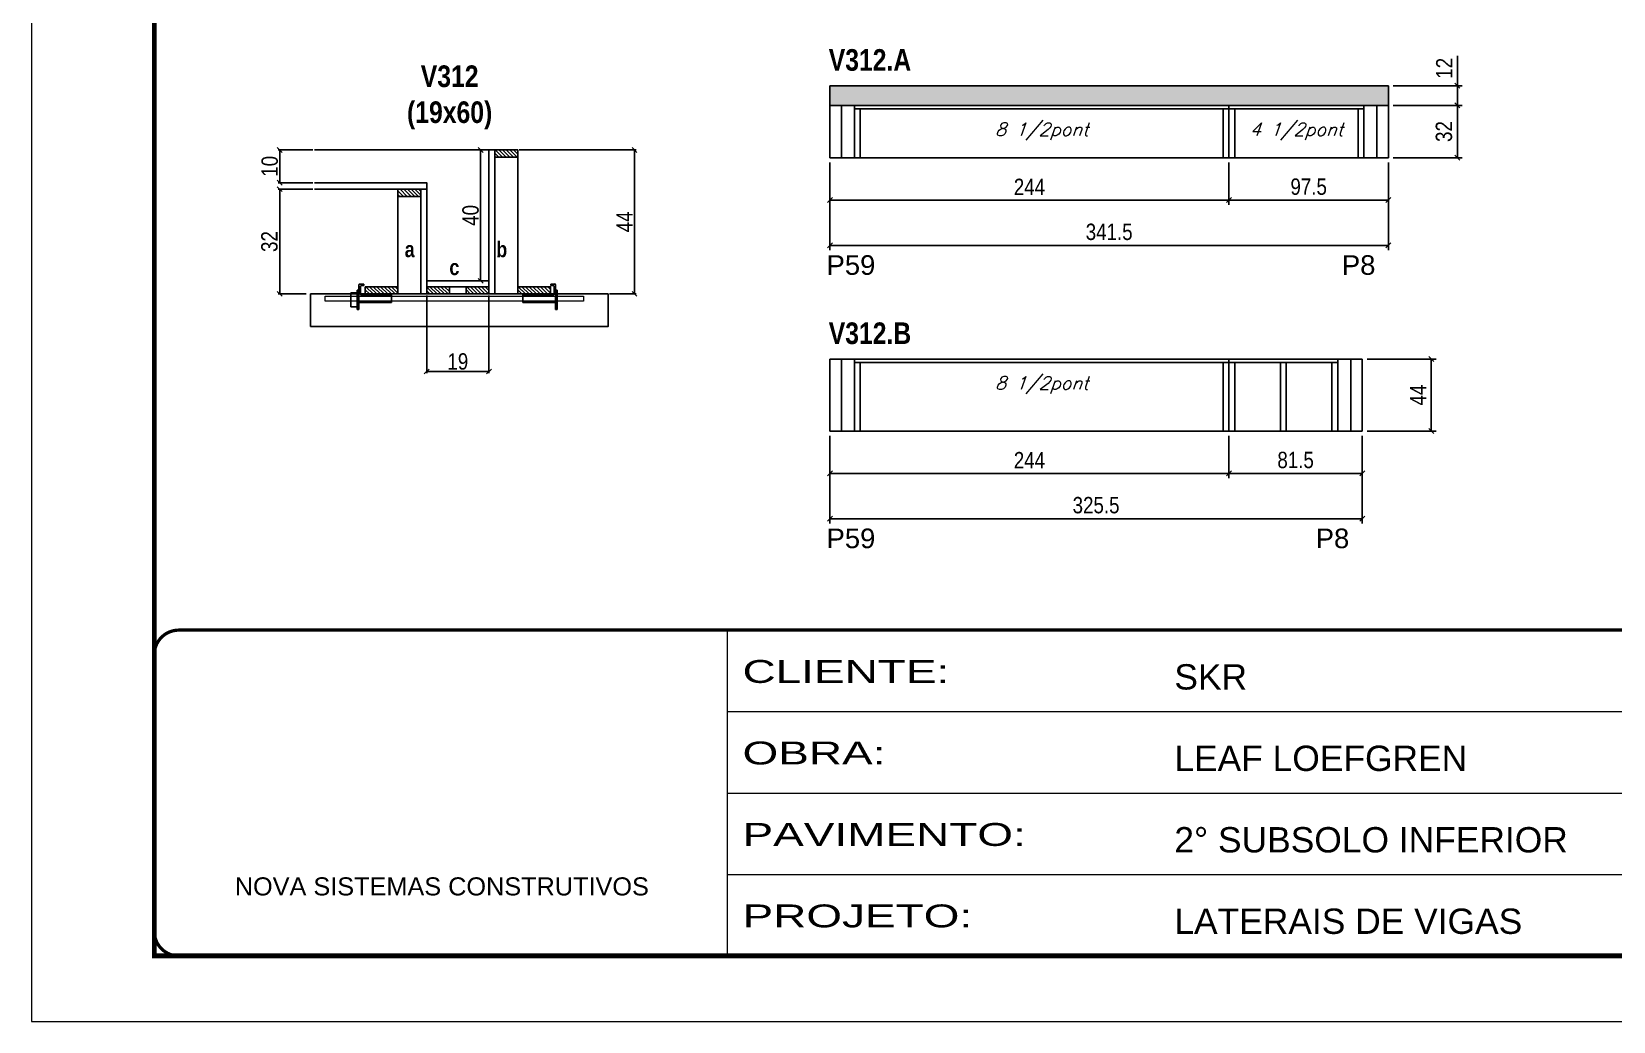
# Model space of a CAD drawing. Extents: x 3309 to 9590, y -2522 to 15424.
# Drawn here: x 4908 to 5875, y 11261 to 11866 of the extents above; entities that cross this region are included whole.
import ezdxf

# ---------------------------------------------------------------- set-up
doc = ezdxf.new("R2010")
doc.units = 0
doc.linetypes.add('CONTINUO', pattern=[0])
doc.linetypes.add('DASHED', pattern=[0.75, 0.5, -0.25])
for name, color, linetype in [('5', 5, 'Continuous'), ('barrote', 251, 'Continuous'), ('COTA', 241, 'Continuous'), ('detalhes', 4, 'Continuous'), ('NOMENCLATURA', 7, 'Continuous'), ('Painéis', 200, 'Continuous'), ('presilha', 1, 'Continuous'), ('SARR_2.2x10', 60, 'Continuous'), ('SARR_2.2x7', 40, 'Continuous'), ('SARR_3.5x7', 81, 'Continuous'), ('texto', 7, 'Continuous')]:
    doc.layers.add(name, color=color, linetype=linetype)
for name, color, linetype, lineweight in [('CONCRETO', 251, 'Continuous', 25), ('Folhas', 255, 'Continuous', 9), ('SARRAFO DE PRESSAO', 251, 'DASHED', 9), ('SCO-___-LAJ', 2, 'Continuous', 0)]:
    doc.layers.add(name, color=color, linetype=linetype, lineweight=lineweight)
doc.styles.add('ARIAL', font='arial.ttf')
doc.styles.add('COTA TECNICA', font='techl___.ttf', dxfattribs={"height": 10})
doc.styles.add('COTA TECNICA 2X', font='techl___.ttf', dxfattribs={"height": 10})
doc.styles.add('Romans', font='romans.shx')
doc.styles.get("Standard").update_dxf_attribs({"font": 'arial.ttf'})
doc.styles.add('TECNICA', font='techb___.ttf', dxfattribs={"height": 10})
doc.styles.add('Tecnologia', font='')
doc.styles.get('Tecnologia').set_extended_font_data('Forgotten Futurist')
doc.dimstyles.new('PAINEL', dxfattribs={"dimtxt": 10, "dimasz": 3, "dimexe": 3, "dimexo": 3, "dimgap": 3, "dimtad": 1, "dimdec": 1, "dimzin": 12, "dimdsep": 46, "dimtxsty": 'COTA TECNICA', "dimblk1": 'OBLIQUE', "dimblk2": 'OBLIQUE', "dimsah": 1, "dimcen": 0.9, "dimclrd": 4, "dimclre": 4, "dimclrt": 240, "dimadec": 1, "dimazin": 3, "dimtfac": 1, "dimtdec": 1, "dimtmove": 0, "dimatfit": 3, "dimfxl": 1, "dimtolj": 1, "dimtzin": 12, "dimarcsym": 0})
doc.dimstyles.new('SECAO', dxfattribs={"dimscale": 0.333333, "dimtxt": 5, "dimasz": 9, "dimexe": 3, "dimexo": 3, "dimgap": 3, "dimtad": 1, "dimdec": 1, "dimlfac": 0.5, "dimzin": 12, "dimdsep": 46, "dimtxsty": 'COTA TECNICA 2X', "dimblk1": 'OBLIQUE', "dimblk2": 'OBLIQUE', "dimsah": 1, "dimcen": 0.9, "dimclrd": 4, "dimclre": 4, "dimclrt": 240, "dimadec": 1, "dimazin": 3, "dimtfac": 1, "dimtdec": 1, "dimtmove": 0, "dimatfit": 3, "dimfxl": 1, "dimtolj": 1, "dimtzin": 12, "dimarcsym": 0})
pattern_1 = [(135, (38384.996, -111806.6184), (-1.122532015, -1.122532015), [])]

# ---------------------------------------------------------------- blocks, each defined once
blk = doc.blocks.new('9999999999')
at = {"color": 30, "linetype": 'CONTINUO'}
for p, q in [((98564.56, 34230.21), (98564.56, 34429.45)), ((98564.56, 34379.64), (99583.98, 34379.64)), ((98564.56, 34329.83), (99487.98, 34329.83)), ((98564.56, 34280.02), (99487.98, 34280.02))]:
    blk.add_line(p, q, dxfattribs=at)
at = {"color": 30, "linetype": 'CONTINUO', "const_width": 2}
blk.add_lwpolyline([(99583.98, 34230.21), (99583.98, 34414.45, 0.414214), (99568.98, 34429.45), (98228.98, 34429.45, 0.414214), (98213.98, 34414.45), (98213.98, 34245.21, 0.414214), (98228.98, 34230.21), (99583.98, 34230.21)], format="xyb", dxfattribs=at)
at = {"layer": 'Folhas'}
blk.add_lwpolyline([(98138.98, 34190.21), (99623.98, 34190.21), (99623.98, 35240.21), (98138.98, 35240.21)], close=True, dxfattribs=at)
at = {"layer": 'Folhas', "color": 30, "const_width": 3}
blk.add_lwpolyline([(98213.98, 34230.21), (99583.98, 34230.21), (99583.98, 35200.21), (98213.98, 35200.21)], close=True, dxfattribs=at)
at = {"color": 7, "linetype": 'Continuous', "ltscale": 5, "style": 'ARIAL'}
for s, height, p in [('SKR', 15.483, (98837.68, 34393.13)), ('LEAF LOEFGREN', 15.4829, (98837.68, 34343.32)), ('2° SUBSOLO INFERIOR', 15.4829, (98837.68, 34293.51)), ('NOVA SISTEMAS CONSTRUTIVOS', 11.0592, (98263.19, 34267.21)), ('LATERAIS DE VIGAS', 15.4829, (98837.68, 34243.7))]:
    blk.add_text(s, height=height, dxfattribs=at).set_placement(p)
at = {"layer": 'Folhas', "color": 7, "style": 'Tecnologia', "width": 1.5}
for s, p in [('CLIENTE:', (98573.65, 34397.17)), ('OBRA:', (98573.65, 34347.31)), ('PAVIMENTO:', (98573.65, 34297.5)), ('PROJETO:', (98573.65, 34247.69))]:
    blk.add_text(s, height=14, dxfattribs=at).set_placement(p)
blk = doc.blocks.new('_Oblique')
at = {"color": 0, "linetype": 'ByBlock', "lineweight": -2}
blk.add_line((-0.5, -0.5), (0.5, 0.5), dxfattribs=at)
blk = doc.blocks.new('*D1248')
at = {"layer": 'COTA', "color": 4, "lineweight": -2, "transparency": 16777216}
for p, q in [((5149.46, 11704.55), (5149.46, 11657.08)), ((5187.46, 11704.55), (5187.46, 11657.08)), ((5187.46, 11658.08), (5149.46, 11658.08))]:
    blk.add_line(p, q, dxfattribs=at)
at = {"layer": 'Defpoints', "color": 0, "transparency": 16777216}
for p in [(5149.46, 11705.55), (5187.46, 11705.55), (5149.46, 11658.08)]:
    blk.add_point(p, dxfattribs=at)
at = {"layer": 'COTA', "color": 4, "lineweight": -2, "transparency": 16777216, "xscale": 3, "yscale": 3, "zscale": 3, "rotation": 180}
blk.add_blockref('_Oblique', (5149.46, 11658.08), dxfattribs=at)
at = {"layer": 'COTA', "color": 4, "lineweight": -2, "transparency": 16777216, "xscale": 3, "yscale": 3, "zscale": 3}
blk.add_blockref('_Oblique', (5187.46, 11658.08), dxfattribs=at)
at = {"layer": 'COTA', "color": 240, "transparency": 16777216, "insert": (5168.46, 11664.17), "char_height": 10, "attachment_point": 5, "style": 'COTA TECNICA 2X'}
blk.add_mtext('\\A1;19', dxfattribs=at)
blk = doc.blocks.new('PRESILHA METÁLICA 1')
at = {"layer": 'presilha'}
for p, q in [((6, 15.5), (7.5, 15.5)), ((6, -2.5), (6, 15.5)), ((7.5, 10.6), (7.5, 19.9)), ((7.5, 15.5), (7.5, -2.5)), ((12, 21), (8.6, 21)), ((9, 11.6), (9, 18.9)), ((12, 19.5), (9.6, 19.5)), ((12, 21), (12, 19.5)), ((0, 13), (6, 13)), ((0, 13), (0, 0)), ((6, 0), (0, 0)), ((6, 13), (6, 0)), ((37.5, 4.1), (7.5, 4.1)), ((37.5, 11), (9.6, 11)), ((37.5, 11), (37.5, 4.1)), ((7.5, -2.5), (6, -2.5))]:
    blk.add_line(p, q, dxfattribs=at)
for centre, radius, start, end in [((8.6, 19.9), 1.14, 90, 180), ((9.6, 18.9), 0.57, 90, 180), ((9.6, 11.6), 0.57, 180, 270)]:
    blk.add_arc(centre, radius, start, end, dxfattribs=at)
blk = doc.blocks.new('PRESILHA METÁLICA 2')
at = {"layer": 'presilha'}
for p, q in [((-5.2, 23.5), (-5.2, 22)), ((-5.2, 23.5), (-1.9, 23.5)), ((-5.2, 22), (-2.8, 22)), ((-2.2, 14.1), (-2.2, 21.4)), ((0.8, 18), (-0.8, 18)), ((-0.8, 18), (-0.8, 0)), ((-0.8, 14.6), (-0.8, 22.4)), ((0.8, 0), (0.8, 18)), ((-30.8, 13.5), (-30.8, 6.6)), ((-30.8, 13.5), (-2.8, 13.5)), ((-30.8, 6.6), (-0.8, 6.6)), ((-0.8, 0), (0.8, 0))]:
    blk.add_line(p, q, dxfattribs=at)
for centre, radius, start, end in [((-2.8, 21.4), 0.57, 0, 90), ((-1.9, 22.4), 1.14, 0, 90), ((-2.8, 14.1), 0.57, 270, 0)]:
    blk.add_arc(centre, radius, start, end, dxfattribs=at)
blk = doc.blocks.new('*D1249')
at = {"layer": 'COTA', "color": 4, "lineweight": -2, "transparency": 16777216}
for p, q in [((5206.06, 11793.55), (5277.5, 11793.55)), ((5276.5, 11793.55), (5276.5, 11705.55)), ((5261.27, 11705.55), (5277.5, 11705.55))]:
    blk.add_line(p, q, dxfattribs=at)
at = {"layer": 'Defpoints', "color": 0, "transparency": 16777216}
for p in [(5205.06, 11793.55), (5260.27, 11705.55), (5276.5, 11705.55)]:
    blk.add_point(p, dxfattribs=at)
at = {"layer": 'COTA', "color": 4, "lineweight": -2, "transparency": 16777216, "xscale": 3, "yscale": 3, "zscale": 3}
for p, rotation in [((5276.5, 11793.55), 90), ((5276.5, 11705.55), 270)]:
    blk.add_blockref('_Oblique', p, dxfattribs=dict(at, rotation=rotation))
at = {"layer": 'COTA', "color": 240, "transparency": 16777216, "insert": (5270.43, 11749.55), "char_height": 10, "attachment_point": 5, "rotation": 90, "style": 'COTA TECNICA 2X'}
blk.add_mtext('\\A1;44', dxfattribs=at)
blk = doc.blocks.new('*D1250')
at = {"layer": 'COTA', "color": 4, "lineweight": -2, "transparency": 16777216}
for p, q in [((5079.76, 11769.55), (5058.54, 11769.55)), ((5059.54, 11769.55), (5059.54, 11705.55)), ((5075.64, 11705.55), (5058.54, 11705.55))]:
    blk.add_line(p, q, dxfattribs=at)
at = {"layer": 'Defpoints', "color": 0, "transparency": 16777216}
for p in [(5080.76, 11769.55), (5059.54, 11705.55), (5076.64, 11705.55)]:
    blk.add_point(p, dxfattribs=at)
at = {"layer": 'COTA', "color": 4, "lineweight": -2, "transparency": 16777216, "xscale": 3, "yscale": 3, "zscale": 3}
for p, rotation in [((5059.54, 11769.55), 90), ((5059.54, 11705.55), 270)]:
    blk.add_blockref('_Oblique', p, dxfattribs=dict(at, rotation=rotation))
at = {"layer": 'COTA', "color": 240, "transparency": 16777216, "insert": (5053.32, 11737.55), "char_height": 10, "attachment_point": 5, "rotation": 90, "style": 'COTA TECNICA 2X'}
blk.add_mtext('\\A1;32', dxfattribs=at)
blk = doc.blocks.new('*D1251')
at = {"layer": 'COTA', "color": 4, "lineweight": -2, "transparency": 16777216}
for p, q in [((5186.46, 11793.55), (5181.38, 11793.55)), ((5182.38, 11713.55), (5182.38, 11793.55)), ((5186.46, 11713.55), (5181.38, 11713.55))]:
    blk.add_line(p, q, dxfattribs=at)
at = {"layer": 'Defpoints', "color": 0, "transparency": 16777216}
for p in [(5182.38, 11793.55), (5187.46, 11793.55), (5187.46, 11713.55)]:
    blk.add_point(p, dxfattribs=at)
at = {"layer": 'COTA', "color": 4, "lineweight": -2, "transparency": 16777216, "xscale": 3, "yscale": 3, "zscale": 3}
for p, rotation in [((5182.38, 11793.55), 90), ((5182.38, 11713.55), 270)]:
    blk.add_blockref('_Oblique', p, dxfattribs=dict(at, rotation=rotation))
at = {"layer": 'COTA', "color": 240, "transparency": 16777216, "insert": (5176.28, 11753.55), "char_height": 10, "attachment_point": 5, "rotation": 90, "style": 'COTA TECNICA 2X'}
blk.add_mtext('\\A1;40', dxfattribs=at)
blk = doc.blocks.new('*D1252')
at = {"layer": 'COTA', "color": 4, "lineweight": -2, "transparency": 16777216}
for p, q in [((5079.76, 11793.55), (5058.54, 11793.55)), ((5059.54, 11773.55), (5059.54, 11793.55)), ((5079.76, 11773.55), (5058.54, 11773.55))]:
    blk.add_line(p, q, dxfattribs=at)
at = {"layer": 'Defpoints', "color": 0, "transparency": 16777216}
for p in [(5059.54, 11793.55), (5080.76, 11793.55), (5080.76, 11773.55)]:
    blk.add_point(p, dxfattribs=at)
at = {"layer": 'COTA', "color": 4, "lineweight": -2, "transparency": 16777216, "xscale": 3, "yscale": 3, "zscale": 3}
for p, rotation in [((5059.54, 11793.55), 90), ((5059.54, 11773.55), 270)]:
    blk.add_blockref('_Oblique', p, dxfattribs=dict(at, rotation=rotation))
at = {"layer": 'COTA', "color": 240, "transparency": 16777216, "insert": (5053.44, 11783.55), "char_height": 10, "attachment_point": 5, "rotation": 90, "style": 'COTA TECNICA 2X'}
blk.add_mtext('\\A1;10', dxfattribs=at)
blk = doc.blocks.new('*D1253')
at = {"layer": 'COTA', "color": 4, "linetype": 'ByBlock', "lineweight": -2, "transparency": 16777216}
for p, q in [((5639.96, 11785.82), (5639.96, 11759.91)), ((5737.46, 11785.82), (5737.46, 11759.91)), ((5737.46, 11762.91), (5639.96, 11762.91))]:
    blk.add_line(p, q, dxfattribs=at)
at = {"layer": 'Defpoints', "color": 0, "linetype": 'ByBlock', "transparency": 16777216}
for p in [(5639.96, 11788.82), (5737.46, 11788.82), (5639.96, 11762.91)]:
    blk.add_point(p, dxfattribs=at)
at = {"layer": 'COTA', "color": 4, "linetype": 'ByBlock', "lineweight": -2, "transparency": 16777216, "xscale": 3, "yscale": 3, "zscale": 3, "rotation": 180}
blk.add_blockref('_Oblique', (5639.96, 11762.91), dxfattribs=at)
at = {"layer": 'COTA', "color": 4, "linetype": 'ByBlock', "lineweight": -2, "transparency": 16777216, "xscale": 3, "yscale": 3, "zscale": 3}
blk.add_blockref('_Oblique', (5737.46, 11762.91), dxfattribs=at)
at = {"layer": 'COTA', "color": 240, "linetype": 'ByBlock', "transparency": 16777216, "insert": (5688.71, 11771.05), "char_height": 10, "attachment_point": 5, "style": 'COTA TECNICA'}
blk.add_mtext('\\A1;97.5', dxfattribs=at)
blk = doc.blocks.new('*D1254')
at = {"layer": 'COTA', "color": 4, "linetype": 'ByBlock', "lineweight": -2, "transparency": 16777216}
for p, q in [((5395.96, 11785.82), (5395.96, 11759.91)), ((5639.96, 11785.82), (5639.96, 11759.91)), ((5639.96, 11762.91), (5395.96, 11762.91))]:
    blk.add_line(p, q, dxfattribs=at)
at = {"layer": 'Defpoints', "color": 0, "linetype": 'ByBlock', "transparency": 16777216}
for p in [(5395.96, 11788.82), (5639.96, 11788.82), (5395.96, 11762.91)]:
    blk.add_point(p, dxfattribs=at)
at = {"layer": 'COTA', "color": 4, "linetype": 'ByBlock', "lineweight": -2, "transparency": 16777216, "xscale": 3, "yscale": 3, "zscale": 3, "rotation": 180}
blk.add_blockref('_Oblique', (5395.96, 11762.91), dxfattribs=at)
at = {"layer": 'COTA', "color": 4, "linetype": 'ByBlock', "lineweight": -2, "transparency": 16777216, "xscale": 3, "yscale": 3, "zscale": 3}
blk.add_blockref('_Oblique', (5639.96, 11762.91), dxfattribs=at)
at = {"layer": 'COTA', "color": 240, "linetype": 'ByBlock', "transparency": 16777216, "insert": (5517.96, 11770.98), "char_height": 10, "attachment_point": 5, "style": 'COTA TECNICA'}
blk.add_mtext('\\A1;244', dxfattribs=at)
blk = doc.blocks.new('*D1256')
at = {"layer": 'COTA', "color": 4, "linetype": 'ByBlock', "lineweight": -2, "transparency": 16777216}
for p, q in [((5395.96, 11785.82), (5395.96, 11732.2)), ((5737.46, 11785.82), (5737.46, 11732.2)), ((5737.46, 11735.2), (5395.96, 11735.2))]:
    blk.add_line(p, q, dxfattribs=at)
at = {"layer": 'Defpoints', "color": 0, "linetype": 'ByBlock', "transparency": 16777216}
for p in [(5395.96, 11788.82), (5737.46, 11788.82), (5395.96, 11735.2)]:
    blk.add_point(p, dxfattribs=at)
at = {"layer": 'COTA', "color": 4, "linetype": 'ByBlock', "lineweight": -2, "transparency": 16777216, "xscale": 3, "yscale": 3, "zscale": 3, "rotation": 180}
blk.add_blockref('_Oblique', (5395.96, 11735.2), dxfattribs=at)
at = {"layer": 'COTA', "color": 4, "linetype": 'ByBlock', "lineweight": -2, "transparency": 16777216, "xscale": 3, "yscale": 3, "zscale": 3}
blk.add_blockref('_Oblique', (5737.46, 11735.2), dxfattribs=at)
at = {"layer": 'COTA', "color": 240, "linetype": 'ByBlock', "transparency": 16777216, "insert": (5566.71, 11743.42), "char_height": 10, "attachment_point": 5, "style": 'COTA TECNICA'}
blk.add_mtext('\\A1;341.5', dxfattribs=at)
blk = doc.blocks.new('*D1255')
at = {"layer": 'COTA', "color": 4, "lineweight": -2, "transparency": 16777216}
for p, q in [((5740.46, 11820.82), (5782.66, 11820.82)), ((5779.66, 11820.82), (5779.66, 11788.82)), ((5740.46, 11788.82), (5782.66, 11788.82))]:
    blk.add_line(p, q, dxfattribs=at)
at = {"layer": 'Defpoints', "color": 0, "transparency": 16777216}
for p in [(5737.46, 11820.82), (5737.46, 11788.82), (5779.66, 11788.82)]:
    blk.add_point(p, dxfattribs=at)
at = {"layer": 'COTA', "color": 4, "lineweight": -2, "transparency": 16777216, "xscale": 3, "yscale": 3, "zscale": 3}
for p, rotation in [((5779.66, 11820.82), 90), ((5779.66, 11788.82), 270)]:
    blk.add_blockref('_Oblique', p, dxfattribs=dict(at, rotation=rotation))
at = {"layer": 'COTA', "color": 240, "transparency": 16777216, "insert": (5771.44, 11804.82), "char_height": 10, "attachment_point": 5, "rotation": 90, "style": 'COTA TECNICA'}
blk.add_mtext('\\A1;32', dxfattribs=at)
blk = doc.blocks.new('*D1257')
at = {"layer": 'COTA', "color": 4, "lineweight": -2, "transparency": 16777216}
for p, q in [((5779.66, 11832.82), (5779.66, 11851.13)), ((5740.46, 11832.82), (5782.66, 11832.82)), ((5779.66, 11820.82), (5779.66, 11832.82)), ((5740.46, 11820.82), (5782.66, 11820.82))]:
    blk.add_line(p, q, dxfattribs=at)
at = {"layer": 'Defpoints', "color": 0, "transparency": 16777216}
for p in [(5737.46, 11832.82), (5779.66, 11832.82), (5737.46, 11820.82)]:
    blk.add_point(p, dxfattribs=at)
at = {"layer": 'COTA', "color": 4, "lineweight": -2, "transparency": 16777216, "xscale": 3, "yscale": 3, "zscale": 3}
for p, rotation in [((5779.66, 11832.82), 90), ((5779.66, 11820.82), 270)]:
    blk.add_blockref('_Oblique', p, dxfattribs=dict(at, rotation=rotation))
at = {"layer": 'COTA', "color": 240, "transparency": 16777216, "insert": (5771.6, 11843.48), "char_height": 10, "attachment_point": 5, "rotation": 90, "style": 'COTA TECNICA'}
blk.add_mtext('\\A1;12', dxfattribs=at)
blk = doc.blocks.new('*D1258')
at = {"layer": 'COTA', "color": 4, "linetype": 'ByBlock', "lineweight": -2, "transparency": 16777216}
for p, q in [((5639.96, 11618.7), (5639.96, 11592.79)), ((5721.46, 11618.7), (5721.46, 11592.79)), ((5721.46, 11595.79), (5639.96, 11595.79))]:
    blk.add_line(p, q, dxfattribs=at)
at = {"layer": 'Defpoints', "color": 0, "linetype": 'ByBlock', "transparency": 16777216}
for p in [(5639.96, 11621.7), (5721.46, 11621.7), (5639.96, 11595.79)]:
    blk.add_point(p, dxfattribs=at)
at = {"layer": 'COTA', "color": 4, "linetype": 'ByBlock', "lineweight": -2, "transparency": 16777216, "xscale": 3, "yscale": 3, "zscale": 3, "rotation": 180}
blk.add_blockref('_Oblique', (5639.96, 11595.79), dxfattribs=at)
at = {"layer": 'COTA', "color": 4, "linetype": 'ByBlock', "lineweight": -2, "transparency": 16777216, "xscale": 3, "yscale": 3, "zscale": 3}
blk.add_blockref('_Oblique', (5721.46, 11595.79), dxfattribs=at)
at = {"layer": 'COTA', "color": 240, "linetype": 'ByBlock', "transparency": 16777216, "insert": (5680.71, 11603.92), "char_height": 10, "attachment_point": 5, "style": 'COTA TECNICA'}
blk.add_mtext('\\A1;81.5', dxfattribs=at)
blk = doc.blocks.new('*D1259')
at = {"layer": 'COTA', "color": 4, "linetype": 'ByBlock', "lineweight": -2, "transparency": 16777216}
for p, q in [((5395.96, 11618.7), (5395.96, 11592.79)), ((5639.96, 11618.7), (5639.96, 11592.79)), ((5639.96, 11595.79), (5395.96, 11595.79))]:
    blk.add_line(p, q, dxfattribs=at)
at = {"layer": 'Defpoints', "color": 0, "linetype": 'ByBlock', "transparency": 16777216}
for p in [(5395.96, 11621.7), (5639.96, 11621.7), (5395.96, 11595.79)]:
    blk.add_point(p, dxfattribs=at)
at = {"layer": 'COTA', "color": 4, "linetype": 'ByBlock', "lineweight": -2, "transparency": 16777216, "xscale": 3, "yscale": 3, "zscale": 3, "rotation": 180}
blk.add_blockref('_Oblique', (5395.96, 11595.79), dxfattribs=at)
at = {"layer": 'COTA', "color": 4, "linetype": 'ByBlock', "lineweight": -2, "transparency": 16777216, "xscale": 3, "yscale": 3, "zscale": 3}
blk.add_blockref('_Oblique', (5639.96, 11595.79), dxfattribs=at)
at = {"layer": 'COTA', "color": 240, "linetype": 'ByBlock', "transparency": 16777216, "insert": (5517.96, 11603.86), "char_height": 10, "attachment_point": 5, "style": 'COTA TECNICA'}
blk.add_mtext('\\A1;244', dxfattribs=at)
blk = doc.blocks.new('*D1261')
at = {"layer": 'COTA', "color": 4, "linetype": 'ByBlock', "lineweight": -2, "transparency": 16777216}
for p, q in [((5395.96, 11618.7), (5395.96, 11565.08)), ((5721.46, 11618.7), (5721.46, 11565.08)), ((5721.46, 11568.08), (5395.96, 11568.08))]:
    blk.add_line(p, q, dxfattribs=at)
at = {"layer": 'Defpoints', "color": 0, "linetype": 'ByBlock', "transparency": 16777216}
for p in [(5395.96, 11621.7), (5721.46, 11621.7), (5395.96, 11568.08)]:
    blk.add_point(p, dxfattribs=at)
at = {"layer": 'COTA', "color": 4, "linetype": 'ByBlock', "lineweight": -2, "transparency": 16777216, "xscale": 3, "yscale": 3, "zscale": 3, "rotation": 180}
blk.add_blockref('_Oblique', (5395.96, 11568.08), dxfattribs=at)
at = {"layer": 'COTA', "color": 4, "linetype": 'ByBlock', "lineweight": -2, "transparency": 16777216, "xscale": 3, "yscale": 3, "zscale": 3}
blk.add_blockref('_Oblique', (5721.46, 11568.08), dxfattribs=at)
at = {"layer": 'COTA', "color": 240, "linetype": 'ByBlock', "transparency": 16777216, "insert": (5558.71, 11576.3), "char_height": 10, "attachment_point": 5, "style": 'COTA TECNICA'}
blk.add_mtext('\\A1;325.5', dxfattribs=at)
blk = doc.blocks.new('*D1260')
at = {"layer": 'COTA', "color": 4, "lineweight": -2, "transparency": 16777216}
for p, q in [((5724.46, 11665.7), (5766.66, 11665.7)), ((5763.66, 11665.7), (5763.66, 11621.7)), ((5724.46, 11621.7), (5766.66, 11621.7))]:
    blk.add_line(p, q, dxfattribs=at)
at = {"layer": 'Defpoints', "color": 0, "transparency": 16777216}
for p in [(5721.46, 11665.7), (5721.46, 11621.7), (5763.66, 11621.7)]:
    blk.add_point(p, dxfattribs=at)
at = {"layer": 'COTA', "color": 4, "lineweight": -2, "transparency": 16777216, "xscale": 3, "yscale": 3, "zscale": 3}
for p, rotation in [((5763.66, 11665.7), 90), ((5763.66, 11621.7), 270)]:
    blk.add_blockref('_Oblique', p, dxfattribs=dict(at, rotation=rotation))
at = {"layer": 'COTA', "color": 240, "transparency": 16777216, "insert": (5755.59, 11643.7), "char_height": 10, "attachment_point": 5, "rotation": 90, "style": 'COTA TECNICA'}
blk.add_mtext('\\A1;44', dxfattribs=at)

msp = doc.modelspace()

# ---------------------------------------------------------------- hatches: boundary and pattern name
at = {"layer": 'COTA'}
h = msp.add_hatch(dxfattribs=at)
h.set_pattern_fill('AR-CONC', color=256, scale=0.03)
h.paths.add_polyline_path([(5737.46, 11820.82), (5737.46, 11832.82), (5395.96, 11832.82), (5395.96, 11820.82)])
at = {"layer": 'SARR_2.2x10'}
h = msp.add_hatch(dxfattribs=at)
h.set_pattern_fill('ANSI31', color=256, scale=0.5, angle=90)
h.set_pattern_definition([(135, (38305.396, -111806.6184), (-1.122532015, -1.122532015), [])])
h.paths.add_polyline_path([(5111.86, 11709.95), (5111.86, 11705.55), (5131.86, 11705.55), (5131.86, 11709.95)])
h = msp.add_hatch(dxfattribs=at)
h.set_pattern_fill('ANSI31', color=256, scale=0.5, angle=90)
h.set_pattern_definition([(135, (38398.596, -111806.6184), (-1.122532015, -1.122532015), [])])
h.paths.add_polyline_path([(5205.06, 11709.95), (5205.06, 11705.55), (5225.06, 11705.55), (5225.06, 11709.95)])
at = {"layer": 'SARR_2.2x7'}
h = msp.add_hatch(dxfattribs=at)
h.set_pattern_fill('ANSI31', color=256, scale=0.5, angle=90)
h.set_pattern_definition([(135, (38319.396, -111723.0184), (-1.122532015, -1.122532015), [])])
h.paths.add_polyline_path([(5191.06, 11793.55), (5191.06, 11789.15), (5205.06, 11789.15), (5205.06, 11793.55)])
h = msp.add_hatch(dxfattribs=at)
h.set_pattern_fill('ANSI31', color=256, scale=0.5, angle=90)
h.set_pattern_definition([(135, (38299.396, -111747.0184), (-1.122532015, -1.122532015), [])])
h.paths.add_polyline_path([(5145.86, 11769.55), (5145.86, 11765.15), (5131.86, 11765.15), (5131.86, 11769.55)])
h = msp.add_hatch(dxfattribs=at)
h.set_pattern_fill('ANSI31', color=256, scale=0.5, angle=90)
h.set_pattern_definition(pattern_1)
h.paths.add_polyline_path([(5163.46, 11705.55), (5163.46, 11709.95), (5149.46, 11709.95), (5149.46, 11705.55)])
h = msp.add_hatch(dxfattribs=at)
h.set_pattern_fill('ANSI31', color=256, scale=0.5, angle=90)
h.set_pattern_definition(pattern_1)
h.paths.add_polyline_path([(5173.46, 11709.95), (5173.46, 11705.55), (5187.46, 11705.55), (5187.46, 11709.95)])

# ---------------------------------------------------------------- linework, layer by layer
at = {"layer": 'barrote'}
msp.add_lwpolyline([(5078.4, 11685.55), (5260.32, 11685.55), (5260.32, 11705.55), (5078.4, 11705.55)], close=True, dxfattribs=at)
at = {"layer": 'CONCRETO', "linetype": 'Continuous'}
msp.add_line((5080.76, 11793.55), (5187.46, 11793.55), dxfattribs=at)
at = {"layer": 'COTA'}
for p, q in [((5395.96, 11820.82), (5395.96, 11832.82)), ((5395.96, 11832.82), (5737.46, 11832.82)), ((5737.46, 11832.82), (5737.46, 11820.82))]:
    msp.add_line(p, q, dxfattribs=at)
at = {"layer": 'detalhes', "color": 250}
msp.add_line((5078.4, 11685.55), (5078.4, 11705.55), dxfattribs=at)
at = {"layer": 'Painéis', "linetype": 'ByBlock'}
for p, q in [((5737.46, 11820.82), (5395.96, 11820.82)), ((5395.96, 11788.82), (5395.96, 11820.82)), ((5639.96, 11788.82), (5639.96, 11820.82)), ((5737.46, 11788.82), (5737.46, 11820.82)), ((5737.46, 11788.82), (5395.96, 11788.82)), ((5721.46, 11665.7), (5395.96, 11665.7)), ((5395.96, 11621.7), (5395.96, 11665.7)), ((5639.96, 11621.7), (5639.96, 11665.7)), ((5721.46, 11621.7), (5721.46, 11665.7)), ((5721.46, 11621.7), (5395.96, 11621.7))]:
    msp.add_line(p, q, dxfattribs=at)
at = {"layer": 'Painéis', "linetype": 'Continuous'}
for points in [[(5191.06, 11705.55), (5191.06, 11793.55), (5187.46, 11793.55), (5187.46, 11705.55)], [(5145.86, 11705.55), (5145.86, 11769.55), (5149.46, 11769.55), (5149.46, 11705.55)], [(5187.46, 11713.55), (5149.46, 11713.55), (5149.46, 11709.95), (5187.46, 11709.95)]]:
    msp.add_lwpolyline(points, close=True, dxfattribs=at)
at = {"layer": 'Painéis', "linetype": 'Continuous', "elevation": 0}
msp.add_lwpolyline([(5080.76, 11769.55), (5149.46, 11769.55), (5149.46, 11773.55), (5080.76, 11773.55)], dxfattribs=at)
at = {"layer": 'SARR_2.2x10'}
for points in [[(5111.86, 11709.95), (5131.86, 11709.95), (5131.86, 11705.55), (5111.86, 11705.55)], [(5205.06, 11709.95), (5225.06, 11709.95), (5225.06, 11705.55), (5205.06, 11705.55)]]:
    msp.add_lwpolyline(points, close=True, dxfattribs=at)
at = {"layer": 'SARR_2.2x7', "linetype": 'Continuous'}
for p, q in [((5402.96, 11788.82), (5402.96, 11820.82)), ((5639.96, 11818.62), (5410.96, 11818.62)), ((5722.46, 11818.62), (5639.96, 11818.62)), ((5730.46, 11788.82), (5730.46, 11820.82)), ((5402.96, 11621.7), (5402.96, 11665.7)), ((5714.46, 11621.7), (5714.46, 11665.7)), ((5639.96, 11663.5), (5410.96, 11663.5)), ((5706.46, 11663.5), (5639.96, 11663.5))]:
    msp.add_line(p, q, dxfattribs=at)
at = {"layer": 'SARR_2.2x7', "elevation": 0}
for points in [[(5205.06, 11793.55), (5191.06, 11793.55), (5191.06, 11789.15), (5205.06, 11789.15)], [(5131.86, 11769.55), (5145.86, 11769.55), (5145.86, 11765.15), (5131.86, 11765.15)]]:
    msp.add_lwpolyline(points, close=True, dxfattribs=at)
at = {"layer": 'SARR_2.2x7'}
for points in [[(5149.46, 11709.95), (5163.46, 11709.95), (5163.46, 11705.55), (5149.46, 11705.55)], [(5187.46, 11709.95), (5173.46, 11709.95), (5173.46, 11705.55), (5187.46, 11705.55)]]:
    msp.add_lwpolyline(points, close=True, dxfattribs=at)
at = {"layer": 'SARR_3.5x7'}
for p, q in [((5410.96, 11820.82), (5410.96, 11788.82)), ((5414.46, 11818.62), (5414.46, 11788.82)), ((5636.46, 11818.62), (5636.46, 11788.82)), ((5643.46, 11818.62), (5643.46, 11788.82)), ((5718.96, 11818.62), (5718.96, 11788.82)), ((5722.46, 11820.82), (5722.46, 11788.82)), ((5410.96, 11665.7), (5410.96, 11621.7)), ((5706.46, 11665.7), (5706.46, 11621.7)), ((5414.46, 11663.5), (5414.46, 11621.7)), ((5636.46, 11663.5), (5636.46, 11621.7)), ((5643.46, 11663.5), (5643.46, 11621.7)), ((5671.44, 11663.5), (5671.44, 11621.7)), ((5674.94, 11663.5), (5674.94, 11621.7)), ((5702.96, 11663.5), (5702.96, 11621.7))]:
    msp.add_line(p, q, dxfattribs=at)
for points in [[(5191.06, 11789.15), (5205.06, 11789.15), (5205.06, 11705.55), (5191.06, 11705.55)], [(5145.86, 11765.15), (5131.86, 11765.15), (5131.86, 11705.55), (5145.86, 11705.55)]]:
    msp.add_lwpolyline(points, close=True, dxfattribs=at)
at = {"layer": 'SCO-___-LAJ', "color": 1}
msp.add_lwpolyline([(5087.4, 11704.22), (5245.24, 11704.22), (5245.24, 11701.02), (5087.4, 11701.02)], close=True, dxfattribs=at)

# ---------------------------------------------------------------- block references
at = {"layer": 'presilha', "xscale": 0.6666666666666666, "yscale": 0.6666666666666666, "zscale": 0.6666666666666666}
for name, p in [('PRESILHA METÁLICA 1', (5102.99, 11697.58)), ('PRESILHA METÁLICA 2', (5228.74, 11695.92))]:
    msp.add_blockref(name, p, dxfattribs=at)
at = {"layer": 'SARRAFO DE PRESSAO', "color": 6, "linetype": 'ByBlock'}
msp.add_blockref('9999999999', (-93231.11, -22929.5), dxfattribs=at)

# ---------------------------------------------------------------- texts
at = {"layer": '5', "linetype": 'Continuous'}
for s, p in [('P59', (5393.92, 11717.19)), ('P8', (5709.02, 11717.19)), ('P59', (5393.92, 11550.06)), ('P8', (5693.02, 11550.06))]:
    msp.add_text(s, height=12, rotation=359.99996, dxfattribs=at).set_placement(p)
at = {"layer": 'detalhes', "style": 'TECNICA'}
for s, p in [('a', (5135.98, 11727.99)), ('b', (5191.96, 11727.98)), ('c', (5163.29, 11717.02))]:
    msp.add_text(s, height=9.6, dxfattribs=at).set_placement(p)
at = {"layer": 'NOMENCLATURA', "style": 'TECNICA'}
for s, p in [('V312.A', (5395.25, 11842.01)), ('V312.B', (5395.25, 11674.89))]:
    msp.add_text(s, height=13.2, dxfattribs=at).set_placement(p)
at = {"layer": 'NOMENCLATURA', "insert": (5163.46, 11845.25), "char_height": 13.2, "attachment_point": 2, "style": 'TECNICA'}
msp.add_mtext_dynamic_manual_height_columns('V312\\P(19x60)', width=300.2766, gutter_width=1, heights=[0], dxfattribs=at)
at = {"layer": 'texto', "color": 2, "char_height": 8, "attachment_point": 5, "style": 'Romans'}
for s, insert in [('{\\Q19;\\C256;8 1/2pont}', (5525.46, 11804.82)), ('{\\Q19;\\C256;4 1/2pont}', (5681.21, 11804.82)), ('{\\Q19;\\C256;8 1/2pont}', (5525.46, 11649.7))]:
    msp.add_mtext(s, dxfattribs=dict(at, insert=insert))

# ---------------------------------------------------------------- dimensions: what is measured, and where the dimension line sits
at = {"layer": 'COTA'}
for base, p1, p2, dimstyle, picture, middle in [((5779.66, 11832.82), (5737.46, 11820.82), (5737.46, 11832.82), 'PAINEL', '*D1257', (5771.6, 11843.48)), ((5779.66, 11788.82), (5737.46, 11820.82), (5737.46, 11788.82), 'PAINEL', '*D1255', (5771.44, 11804.82)), ((5059.54, 11793.55), (5080.76, 11773.55), (5080.76, 11793.55), 'SECAO', '*D1252', (5053.44, 11783.55)), ((5182.38, 11793.55), (5187.46, 11713.55), (5187.46, 11793.55), 'SECAO', '*D1251', (5176.28, 11753.55)), ((5276.5, 11705.55, 0), (5205.06, 11793.55), (5260.27, 11705.55, 0), 'SECAO', '*D1249', (5270.43, 11749.55, 0)), ((5059.54, 11705.55, 0), (5080.76, 11769.55), (5076.64, 11705.55, 0), 'SECAO', '*D1250', (5053.32, 11737.55, 0)), ((5763.66, 11621.7), (5721.46, 11665.7), (5721.46, 11621.7), 'PAINEL', '*D1260', (5755.59, 11643.7))]:
    dim = msp.add_linear_dim(base=base, p1=p1, p2=p2, angle=90, dimstyle=dimstyle, dxfattribs=at)
    dim.commit()
    dim.dimension.update_dxf_attribs({"geometry": picture, "text_midpoint": middle})
at = {"layer": 'COTA', "linetype": 'ByBlock'}
for base, p1, p2, picture, middle in [((5395.96, 11762.91), (5639.96, 11788.82), (5395.96, 11788.82), '*D1254', (5517.96, 11770.98)), ((5395.96, 11595.79), (5639.96, 11621.7), (5395.96, 11621.7), '*D1259', (5517.96, 11603.86))]:
    dim = msp.add_linear_dim(base=base, p1=p1, p2=p2, angle=180, dimstyle='PAINEL', override={"dimtmove": 1}, dxfattribs=at)
    dim.commit()
    dim.dimension.update_dxf_attribs({"geometry": picture, "text_midpoint": middle})
for base, p1, p2, picture, middle in [((5395.96, 11735.2), (5737.46, 11788.82), (5395.96, 11788.82), '*D1256', (5566.71, 11743.42)), ((5639.96, 11762.91), (5737.46, 11788.82), (5639.96, 11788.82), '*D1253', (5688.71, 11771.05)), ((5395.96, 11568.08), (5721.46, 11621.7), (5395.96, 11621.7), '*D1261', (5558.71, 11576.3)), ((5639.96, 11595.79), (5721.46, 11621.7), (5639.96, 11621.7), '*D1258', (5680.71, 11603.92))]:
    dim = msp.add_linear_dim(base=base, p1=p1, p2=p2, angle=180, dimstyle='PAINEL', dxfattribs=at)
    dim.commit()
    dim.dimension.update_dxf_attribs({"geometry": picture, "text_midpoint": middle})
at = {"layer": 'COTA'}
dim = msp.add_linear_dim(base=(5149.46, 11658.08), p1=(5187.46, 11705.55), p2=(5149.46, 11705.55), angle=180, dimstyle='SECAO', dxfattribs=at)
dim.commit()
dim.dimension.update_dxf_attribs({"geometry": '*D1248', "text_midpoint": (5168.46, 11658.08), "dimtype": 160})

doc.saveas('drawing.dxf')
